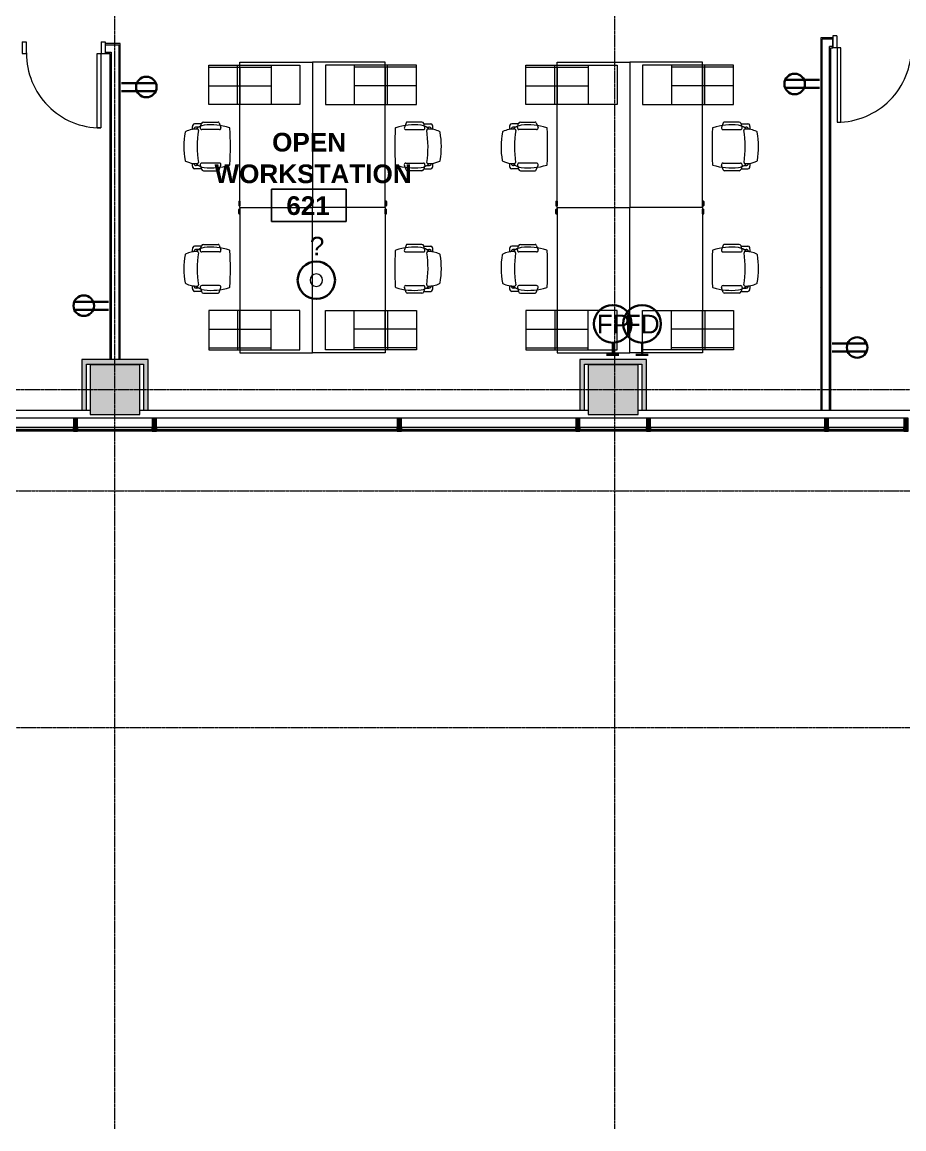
# Model space of a CAD drawing. Header units: inches. Extents: x 2468 to 4886, y -16 to 1381.
# Drawn here: x 3687 to 4112, y -16 to 517 of the extents above; entities that cross this region are included whole.
import ezdxf

# ---------------------------------------------------------------- set-up
doc = ezdxf.new("R2010")
doc.units = ezdxf.units.IN
doc.header["$MEASUREMENT"] = 0
doc.linetypes.add('Grid Line 1_2_', pattern=[0.875, 0.5, -0.125, 0.125, -0.125])
for name, color, linetype, lineweight in [('7200-WISCONSIN-AVE-6TH-FLOOR-031418_dwg', 8, 'Continuous', 9), ('A-ANNO-NOTE', 131, 'Continuous', 30), ('A-AREA-IDEN', 2, 'Continuous', 9), ('A-DETL-GENF', 92, 'Continuous', 9), ('A-DOOR', 31, 'Continuous', 13), ('A-DOOR-FRAM', 31, 'Continuous', 20), ('A-GLAZ-CURT', 52, 'Continuous', 9), ('A-GLAZ-CWMG', 51, 'Continuous', 13), ('A-WALL', 113, 'Continuous', 13), ('A-WALL-PATT', 111, 'Continuous', 13), ('Bb-col', 7, 'Continuous', 9), ('Bb-cor', 7, 'Continuous', 9), ('Bb-mullion', 7, 'Continuous', 9), ('E-ELEC-FIXT', 91, 'Continuous', 9), ('I-FURN', 30, 'Continuous', 9), ('I-WALL', 2, 'Continuous', 13), ('Propidex Polylines', 7, 'Continuous', 9), ('S-COLS', 52, 'Continuous', 13), ('S-GRID', 1, 'Continuous', 9)]:
    doc.layers.add(name, color=color, linetype=linetype, lineweight=lineweight)
doc.styles.add('Swis721 Lt BT', font='swissl.ttf', dxfattribs={"height": 9})
doc.styles.add('Swis721 Lt BT_B', font='', dxfattribs={"height": 9})
doc.styles.get('Swis721 Lt BT_B').set_extended_font_data('Swis721 Lt BT', bold=True)
pattern_1 = [(0, (0, 0), (30.72, 7.68), [1.267, -21.773, 1.267, -21.773, -122.88]), (0, (0, 0), (30.72, 7.68), [-46.08, 1.267, -44.813, 1.267, -21.773, -53.76]), (0, (0, 0), (30.72, 7.68), [-115.2, 1.267, -14.093, 1.267, -37.133]), (120, (11.52, 3.84), (-22.011075, 22.7643), [1.267, -21.773, 1.267, -21.773, -122.88]), (120, (11.52, 3.84), (-22.011075, 22.7643), [-46.08, 1.267, -44.813, 1.267, -21.773, -53.76]), (120, (11.52, 3.84), (-22.011075, 22.7643), [-115.2, 1.267, -14.093, 1.267, -37.133]), (240, (15.36, 19.2), (-8.708925, -30.4443), [1.267, -21.773, 1.267, -21.773, -122.88]), (240, (15.36, 19.2), (-8.708925, -30.4443), [-46.08, 1.267, -44.813, 1.267, -21.773, -53.76]), (240, (15.36, 19.2), (-8.708925, -30.4443), [-115.2, 1.267, -14.093, 1.267, -37.133])]

# ---------------------------------------------------------------- blocks, each defined once
blk = doc.blocks.new('Concrete-Rectangular-Column - 24 x 24-4901126-6TH FLOOR POWER _ SIGNAL')
at = {"layer": 'S-COLS', "lineweight": 9}
blk.add_hatch(color=7, dxfattribs=at).paths.add_polyline_path([(-12, -12), (12, -12), (12, 12), (-12, 12), (-12, 8.85)], flags=0)
at = {"layer": 'S-COLS', "color": 8, "lineweight": 20}
for p, q in [((12, 12), (-12, 12)), ((-12, 12), (-12, -12)), ((12, -12), (12, 12)), ((-12, -12), (12, -12))]:
    blk.add_line(p, q, dxfattribs=at)
blk = doc.blocks.new('Single Flush - OTJ_SOLIDFLUSH_ALUM-6376844-6TH FLOOR POWER _ SIGNAL')
at = {"layer": 'A-DOOR', "lineweight": 20}
for p, q in [((16.15625, 38.25), (16.15625, 2.4375)), ((17.90625, 38.25), (16.15625, 38.25)), ((17.90625, 2.4375), (17.90625, 38.25)), ((16.15625, 2.4375), (17.90625, 2.4375))]:
    blk.add_line(p, q, dxfattribs=at)
at = {"layer": 'A-DOOR', "lineweight": 9}
blk.add_arc((17.90625, 2.4375), 35.8125, 90, 180.5, dxfattribs=at)
at = {"layer": 'A-DOOR-FRAM'}
for p, q in [((-20, -3.3125), (-20, 2.4375)), ((-20, 2.4375), (-18, 2.4375)), ((-18, -3.3125), (-18, 2.4375)), ((18.000004, -3.3125), (18.000004, 2.4375)), ((18.000004, 2.4375), (20.000004, 2.4375)), ((20.000004, -3.3125), (20.000004, 2.4375)), ((-20, -3.3125), (-18, -3.3125)), ((18.000004, -3.3125), (20.000004, -3.3125))]:
    blk.add_line(p, q, dxfattribs=at)
blk = doc.blocks.new('Single Flush - OTJ_SOLIDFLUSH_ALUM-6376845-6TH FLOOR POWER _ SIGNAL')
at = {"layer": 'A-DOOR', "lineweight": 20}
for p, q in [((16.15625, -2.4375), (17.90625, -2.4375)), ((16.15625, -38.25), (16.15625, -2.4375)), ((17.90625, -2.4375), (17.90625, -38.25)), ((17.90625, -38.25), (16.15625, -38.25))]:
    blk.add_line(p, q, dxfattribs=at)
at = {"layer": 'A-DOOR', "lineweight": 9}
blk.add_arc((17.90625, -2.4375), 35.8125, 179.5, 270, dxfattribs=at)
at = {"layer": 'A-DOOR-FRAM'}
for p, q in [((-20, 3.3125), (-20, -2.4375)), ((-20, 3.3125), (-18, 3.3125)), ((-18, 3.3125), (-18, -2.4375)), ((18.000004, 3.3125), (18.000004, -2.4375)), ((18.000004, 3.3125), (20.000004, 3.3125)), ((20.000004, 3.3125), (20.000004, -2.4375)), ((-20, -2.4375), (-18, -2.4375)), ((18.000004, -2.4375), (20.000004, -2.4375))]:
    blk.add_line(p, q, dxfattribs=at)
blk = doc.blocks.new('Steelcase - Migration - Desk - Rectangular - 35D x 70W-5396555-6TH FLOOR POWER _ SIGNAL')
at = {"layer": 'I-FURN'}
for p, q in [((-29, 23.78), (-29, -11.22)), ((-29, 23.78), (41, 23.78)), ((-28.17, 23.78), (-28.17, 24.28)), ((-25.96, 23.78), (-28.17, 23.78)), ((-26.08, 24.39), (-28.04, 24.39)), ((-25.96, 24.27), (-25.96, 23.78)), ((41, 23.78), (41, -11.22)), ((41, -11.22), (-29, -11.22))]:
    blk.add_line(p, q, dxfattribs=at)
for centre, radius, start, end in [((-28.04, 24.26), 0.134, 90, 172.4571), ((-26.08, 24.27), 0.123, 0, 90)]:
    blk.add_arc(centre, radius, start, end, dxfattribs=at)
blk = doc.blocks.new('Steelcase - Seating - Gesture - Work Chair - Wrapp Back - 4D Arm_Caster-5396557-6TH FLOOR POWER _ SIGNAL')
at = {"layer": 'I-FURN'}
for p, q in [((-11.35, -5.44), (-9.09, -4.62)), ((-8.09, -5.32), (-8.09, -13.79)), ((8.09, -5.32), (8.09, -13.79)), ((11.35, -5.44), (9.09, -4.62)), ((-11.74, -13.02), (-11.74, -5.99)), ((11.74, -13.02), (11.74, -5.99)), ((-9.03, -14.51), (-10.99, -13.99)), ((-10.89, -14.02), (-10.89, -17.31)), ((-9.29, -15.33), (-9.29, -16.44)), ((9.03, -14.51), (10.99, -13.99)), ((9.29, -15.33), (9.29, -16.44)), ((10.89, -14.02), (10.89, -17.31))]:
    blk.add_line(p, q, dxfattribs=at)
for centre, radius, start, end in [((0.1, -169.98), 169.98, 87.0931, 92.9746), ((18.38, -9.32), 28.78, 162.0109, 186.7596), ((-8.84, -5.32), 0.75, 0, 110), ((-8.71, -0.53), 0.3, 92.9746, 162.0109), ((8.84, -5.32), 0.75, 70, 180), ((8.7, -0.52), 0.3, 18.0109, 87.0931), ((-18.38, -9.32), 28.78, 353.2404, 18.0109), ((-11.15, -5.99), 0.585, 110, 180), ((11.15, -5.99), 0.585, 360, 70), ((-10.74, -13.02), 1, 180, 255), ((-3.71, -11.94), 6.53, 186.7596, 225.1575), ((-8.84, -13.79), 0.75, 255, 360), ((2.78, -16.57), 11.1, 176.1226, 206.6121), ((-7.79, -15.86), 0.5, 80.8589, 176.1226), ((0.29, 34.42), 50.42, 260.8589, 278.4768), ((-2.78, -16.57), 11.1, 332.9816, 3.3879), ((7.8, -15.95), 0.5, 3.3879, 98.4768), ((8.84, -13.79), 0.75, 180, 285), ((3.71, -11.94), 6.53, 314.8425, 353.2404), ((10.74, -13.02), 1, 285, 360), ((-9.98, -17.31), 0.911, 180, 255.8268), ((-8.73, -12.36), 6.02, 255.8268, 275.2693), ((-7.97, -16.44), 1.32, 180, 209.7381), ((-8.34, -16.66), 0.896, 209.7381, 274.2583), ((2.78, -16.57), 11.1, 185.052, 189.1422), ((-2.78, -16.57), 11.1, 350.8578, 354.948), ((8.73, -12.36), 6.02, 264.7307, 284.1732), ((8.34, -16.66), 0.896, 265.7417, 330.2619), ((7.97, -16.44), 1.32, 330.2619, 0), ((9.98, -17.31), 0.911, 284.1732, 0), ((-6.7, -21.32), 0.5, 206.6121, 259.8217), ((0.18, 16.95), 39.38, 259.8217, 279.6026), ((6.66, -21.39), 0.5, 279.6026, 332.9816)]:
    blk.add_arc(centre, radius, start, end, dxfattribs=at)
blk = doc.blocks.new('Steelcase - Universal Laminate Storage - Lateral File - 1 High - Open - 18 7_8D x 30W-5396558-6TH FLOOR POWER _ SIGNAL')
at = {"layer": 'I-FURN'}
for p, q in [((0, -0.88), (0, 0)), ((0, 0), (1.15, 0)), ((1.15, 0), (16.14, 0)), ((16.14, 0), (30, 0)), ((30, 0), (30, -18.88)), ((0, -18.88), (0, -0.88)), ((1.15, -18.88), (0, -18.88)), ((16.14, -18.88), (1.15, -18.88)), ((30, -18.88), (16.14, -18.88))]:
    blk.add_line(p, q, dxfattribs=at)
blk = doc.blocks.new('Steelcase - Universal Laminate Storage - Lateral File - 1_5 High - Drawer_Drawer - 18 7_8D x 30W-5396559-6TH FLOOR POWER _ SIGNAL')
at = {"layer": 'I-FURN'}
for p, q in [((0, -0.88), (0, 0)), ((0, 0), (15.01, 0)), ((15.01, 0), (30, 0)), ((30, 0), (30, -0.88)), ((0, -18.88), (0, -0.88)), ((30, -0.88), (30, -18.88)), ((15.01, -18.88), (0, -18.88)), ((30, -18.88), (15.01, -18.88))]:
    blk.add_line(p, q, dxfattribs=at)
blk = doc.blocks.new('Steelcase - Universal Storage - Cushion Top - Basic - Lateral File - 18__ D x 30__ W-5396560-6TH FLOOR POWER _ SIGNAL')
at = {"layer": 'I-FURN'}
for p, q in [((0, -18), (0, 0)), ((0, 0), (15.01, 0)), ((15, 0), (15, -18)), ((15.01, 0), (30, 0)), ((30, 0), (30, -18)), ((0, -9), (15.01, -9)), ((15.01, -9), (30, -9)), ((15.01, -18), (0, -18)), ((30, -18), (15.01, -18))]:
    blk.add_line(p, q, dxfattribs=at)
blk = doc.blocks.new('Steelcase - Migration - Desk - Rectangular - 35D x 70W-5391920-6TH FLOOR POWER _ SIGNAL')
at = {"layer": 'I-FURN'}
for p, q in [((-29, -23.78), (-29, 11.22)), ((41, 11.22), (-29, 11.22)), ((41, -23.78), (41, 11.22)), ((-29, -23.78), (41, -23.78)), ((-25.96, -23.78), (-28.17, -23.78)), ((-28.17, -23.78), (-28.17, -24.28)), ((-26.08, -24.39), (-28.04, -24.39)), ((-25.96, -24.27), (-25.96, -23.78))]:
    blk.add_line(p, q, dxfattribs=at)
for centre, radius, start, end in [((-28.04, -24.26), 0.134, 187.5429, 270), ((-26.08, -24.27), 0.123, 270, 0)]:
    blk.add_arc(centre, radius, start, end, dxfattribs=at)
blk = doc.blocks.new('Steelcase - Seating - Gesture - Work Chair - Wrapp Back - 4D Arm_Caster-5396452-6TH FLOOR POWER _ SIGNAL')
at = {"layer": 'I-FURN'}
for p, q in [((-10.89, 14.02), (-10.89, 17.31)), ((-9.29, 15.33), (-9.29, 16.44)), ((9.29, 15.33), (9.29, 16.44)), ((10.89, 14.02), (10.89, 17.31)), ((-11.74, 13.02), (-11.74, 5.99)), ((-9.03, 14.51), (-10.99, 13.99)), ((-8.09, 5.32), (-8.09, 13.79)), ((8.09, 5.32), (8.09, 13.79)), ((9.03, 14.51), (10.99, 13.99)), ((11.74, 13.02), (11.74, 5.99)), ((-11.35, 5.44), (-9.09, 4.62)), ((11.35, 5.44), (9.09, 4.62))]:
    blk.add_line(p, q, dxfattribs=at)
for centre, radius, start, end in [((2.78, 16.57), 11.1, 153.3879, 183.8774), ((-6.7, 21.32), 0.5, 100.1783, 153.3879), ((0.18, -16.95), 39.38, 80.3974, 100.1783), ((6.66, 21.39), 0.5, 27.0184, 80.3974), ((-2.78, 16.57), 11.1, 356.6121, 27.0184), ((-9.98, 17.31), 0.911, 104.1732, 180), ((-8.73, 12.36), 6.02, 84.7307, 104.1732), ((-3.71, 11.94), 6.53, 134.8425, 173.2404), ((-7.97, 16.44), 1.32, 150.2619, 180), ((-8.34, 16.66), 0.896, 85.7417, 150.2619), ((2.78, 16.57), 11.1, 170.8578, 174.948), ((0.29, -34.42), 50.42, 81.5232, 99.1411), ((8.73, 12.36), 6.02, 75.8268, 95.2693), ((-2.78, 16.57), 11.1, 5.052, 9.1422), ((8.34, 16.66), 0.896, 29.7381, 94.2583), ((3.71, 11.94), 6.53, 6.7596, 45.1575), ((7.97, 16.44), 1.32, 360, 29.7381), ((9.98, 17.31), 0.911, 360, 75.8268), ((-10.74, 13.02), 1, 105, 180), ((18.38, 9.32), 28.78, 173.2404, 197.9891), ((-8.84, 13.79), 0.75, 0, 105), ((-7.79, 15.86), 0.5, 183.8774, 279.1411), ((7.8, 15.95), 0.5, 261.5232, 356.6121), ((8.84, 13.79), 0.75, 75, 180), ((-18.38, 9.32), 28.78, 341.9891, 6.7596), ((10.74, 13.02), 1, 0, 75), ((-11.15, 5.99), 0.585, 180, 250), ((11.15, 5.99), 0.585, 290, 0), ((-8.84, 5.32), 0.75, 250, 360), ((-8.71, 0.53), 0.3, 197.9891, 267.0254), ((0.1, 169.98), 169.98, 267.0254, 272.9069), ((8.84, 5.32), 0.75, 180, 290), ((8.7, 0.52), 0.3, 272.9069, 341.9891)]:
    blk.add_arc(centre, radius, start, end, dxfattribs=at)
blk = doc.blocks.new('Steelcase - Universal Laminate Storage - Lateral File - 1 High - Open - 18 7_8D x 30W-5396453-6TH FLOOR POWER _ SIGNAL')
at = {"layer": 'I-FURN'}
for p, q in [((1.15, 18.88), (0, 18.88)), ((0, 18.88), (0, 0.88)), ((16.14, 18.88), (1.15, 18.88)), ((30, 18.88), (16.14, 18.88)), ((30, 0), (30, 18.88)), ((0, 0.88), (0, 0)), ((0, 0), (1.15, 0)), ((1.15, 0), (16.14, 0)), ((16.14, 0), (30, 0))]:
    blk.add_line(p, q, dxfattribs=at)
blk = doc.blocks.new('Steelcase - Universal Laminate Storage - Lateral File - 1_5 High - Drawer_Drawer - 18 7_8D x 30W-5396454-6TH FLOOR POWER _ SIGNAL')
at = {"layer": 'I-FURN'}
for p, q in [((15.01, 18.88), (0, 18.88)), ((0, 18.88), (0, 0.88)), ((30, 18.88), (15.01, 18.88)), ((30, 0.88), (30, 18.88)), ((0, 0.88), (0, 0)), ((0, 0), (15.01, 0)), ((15.01, 0), (30, 0)), ((30, 0), (30, 0.88))]:
    blk.add_line(p, q, dxfattribs=at)
blk = doc.blocks.new('Steelcase - Universal Storage - Cushion Top - Basic - Lateral File - 18__ D x 30__ W-5396455-6TH FLOOR POWER _ SIGNAL')
at = {"layer": 'I-FURN'}
for p, q in [((15.01, 18), (0, 18)), ((0, 18), (0, 0)), ((15, 0), (15, 18)), ((30, 18), (15.01, 18)), ((30, 0), (30, 18)), ((0, 9), (15.01, 9)), ((15.01, 9), (30, 9)), ((0, 0), (15.01, 0)), ((15.01, 0), (30, 0))]:
    blk.add_line(p, q, dxfattribs=at)
blk = doc.blocks.new('Steelcase - Migration - Desk - Rectangular - 35D x 70W-V32-6TH FLOOR POWER _ SIGNAL')
at = {"layer": 'I-FURN'}
for p, q in [((-29, -23.78), (-29, 11.22)), ((41, 11.22), (-29, 11.22)), ((41, -23.78), (41, 11.22)), ((-29, -23.78), (41, -23.78)), ((-25.96, -23.78), (-28.17, -23.78)), ((-28.17, -23.78), (-28.17, -24.28)), ((-26.08, -24.39), (-28.04, -24.39)), ((-25.96, -24.27), (-25.96, -23.78))]:
    blk.add_line(p, q, dxfattribs=at)
for centre, radius, start, end in [((-28.04, -24.26), 0.134, 187.5429, 270), ((-26.08, -24.27), 0.123, 270, 0)]:
    blk.add_arc(centre, radius, start, end, dxfattribs=at)
blk = doc.blocks.new('Steelcase - Migration - Desk - Rectangular - 35D x 70W-V33-6TH FLOOR POWER _ SIGNAL')
at = {"layer": 'I-FURN'}
for p, q in [((-29, 23.78), (-29, -11.22)), ((-29, 23.78), (41, 23.78)), ((-28.17, 23.78), (-28.17, 24.28)), ((-25.96, 23.78), (-28.17, 23.78)), ((-26.08, 24.39), (-28.04, 24.39)), ((-25.96, 24.27), (-25.96, 23.78)), ((41, 23.78), (41, -11.22)), ((41, -11.22), (-29, -11.22))]:
    blk.add_line(p, q, dxfattribs=at)
for centre, radius, start, end in [((-28.04, 24.26), 0.134, 90, 172.4571), ((-26.08, 24.27), 0.123, 0, 90)]:
    blk.add_arc(centre, radius, start, end, dxfattribs=at)
blk = doc.blocks.new('System Panel - Glazed-5927107-6TH FLOOR POWER _ SIGNAL')
at = {"layer": 'A-GLAZ-CURT'}
blk.add_hatch(color=7, dxfattribs=at).paths.add_polyline_path([(40, -0.5), (40, 0.5), (-40, 0.5), (-40, -0.5)], flags=0)
at = {"layer": 'A-GLAZ-CURT', "color": 8, "lineweight": 20}
for p, q in [((40, 0.5), (-40, 0.5)), ((-40, 0.5), (-40, -0.5)), ((40, -0.5), (40, 0.5)), ((-40, -0.5), (40, -0.5))]:
    blk.add_line(p, q, dxfattribs=at)
blk = doc.blocks.new('System Panel - Glazed-5927108-6TH FLOOR POWER _ SIGNAL')
at = {"layer": 'A-GLAZ-CURT'}
blk.add_hatch(color=7, dxfattribs=at).paths.add_polyline_path([(18, -0.5), (18, 0.5), (-18, 0.5), (-18, -0.5)], flags=0)
at = {"layer": 'A-GLAZ-CURT', "color": 8, "lineweight": 20}
for p, q in [((18, 0.5), (-18, 0.5)), ((-18, 0.5), (-18, -0.5)), ((18, -0.5), (18, 0.5)), ((-18, -0.5), (18, -0.5))]:
    blk.add_line(p, q, dxfattribs=at)
blk = doc.blocks.new('System Panel - Glazed-5927109-6TH FLOOR POWER _ SIGNAL')
at = {"layer": 'A-GLAZ-CURT'}
blk.add_hatch(color=7, dxfattribs=at).paths.add_polyline_path([(58, -0.5), (58, 0.5), (-58, 0.5), (-58, -0.5)], flags=0)
at = {"layer": 'A-GLAZ-CURT', "color": 8, "lineweight": 20}
for p, q in [((58, 0.5), (-58, 0.5)), ((-58, 0.5), (-58, -0.5)), ((58, -0.5), (58, 0.5)), ((-58, -0.5), (58, -0.5))]:
    blk.add_line(p, q, dxfattribs=at)
blk = doc.blocks.new('System Panel - Glazed-5927110-6TH FLOOR POWER _ SIGNAL')
at = {"layer": 'A-GLAZ-CURT'}
blk.add_hatch(color=7, dxfattribs=at).paths.add_polyline_path([(42, -0.5), (42, 0.5), (-42, 0.5), (-42, -0.5)], flags=0)
at = {"layer": 'A-GLAZ-CURT', "color": 8, "lineweight": 20}
for p, q in [((42, 0.5), (-42, 0.5)), ((-42, 0.5), (-42, -0.5)), ((42, -0.5), (42, 0.5)), ((-42, -0.5), (42, -0.5))]:
    blk.add_line(p, q, dxfattribs=at)
blk = doc.blocks.new('System Panel - Glazed-5927111-6TH FLOOR POWER _ SIGNAL')
at = {"layer": 'A-GLAZ-CURT'}
blk.add_hatch(color=7, dxfattribs=at).paths.add_polyline_path([(16, -0.5), (16, 0.5), (-16, 0.5), (-16, -0.5)], flags=0)
at = {"layer": 'A-GLAZ-CURT', "color": 8, "lineweight": 20}
for p, q in [((16, 0.5), (-16, 0.5)), ((-16, 0.5), (-16, -0.5)), ((16, -0.5), (16, 0.5)), ((-16, -0.5), (16, -0.5))]:
    blk.add_line(p, q, dxfattribs=at)
blk = doc.blocks.new('System Panel - Glazed-5927112-6TH FLOOR POWER _ SIGNAL')
at = {"layer": 'A-GLAZ-CURT'}
blk.add_hatch(color=7, dxfattribs=at).paths.add_polyline_path([(41.87, -0.5), (41.87, 0.5), (-41.87, 0.5), (-41.87, -0.5)], flags=0)
at = {"layer": 'A-GLAZ-CURT', "color": 8, "lineweight": 20}
for p, q in [((41.87, 0.5), (-41.87, 0.5)), ((-41.87, 0.5), (-41.87, -0.5)), ((41.87, -0.5), (41.87, 0.5)), ((-41.87, -0.5), (41.87, -0.5))]:
    blk.add_line(p, q, dxfattribs=at)
blk = doc.blocks.new('System Panel - Glazed-5927113-6TH FLOOR POWER _ SIGNAL')
at = {"layer": 'A-GLAZ-CURT'}
blk.add_hatch(color=7, dxfattribs=at).paths.add_polyline_path([(18.13, -0.5), (18.13, 0.5), (-18.13, 0.5), (-18.13, -0.5)], flags=0)
at = {"layer": 'A-GLAZ-CURT', "color": 8, "lineweight": 20}
for p, q in [((18.13, 0.5), (-18.13, 0.5)), ((-18.13, 0.5), (-18.13, -0.5)), ((18.13, -0.5), (18.13, 0.5)), ((-18.13, -0.5), (18.13, -0.5))]:
    blk.add_line(p, q, dxfattribs=at)
blk = doc.blocks.new('Rectangular Mullion - 2_ x 6_ rectangular-5927116-6TH FLOOR POWER _ SIGNAL')
at = {"layer": 'A-GLAZ-CWMG', "lineweight": 9}
blk.add_hatch(color=7, dxfattribs=at).paths.add_polyline_path([(-1, 1.37), (1, 1.37), (1, -4.88), (-1, -4.88), (-1, -3.1)], flags=0)
at = {"layer": 'A-GLAZ-CWMG', "color": 8, "lineweight": 20}
for p, q in [((-1, 1.37), (1, 1.37)), ((-1, -4.88), (-1, 1.37)), ((1, 1.37), (1, -4.88)), ((1, -4.88), (-1, -4.88))]:
    blk.add_line(p, q, dxfattribs=at)
blk = doc.blocks.new('Rectangular Mullion - 2_ x 6_ rectangular-5909328-6TH FLOOR POWER _ SIGNAL')
at = {"layer": 'A-GLAZ-CWMG', "lineweight": 9}
for p, q in [((3592, 326.38), (3512, 326.38)), ((3592, 320.13), (3512, 320.13))]:
    blk.add_line(p, q, dxfattribs=at)
blk = doc.blocks.new('Rectangular Mullion - 2_ x 6_ rectangular-5909329-6TH FLOOR POWER _ SIGNAL')
at = {"layer": 'A-GLAZ-CWMG', "lineweight": 9}
for p, q in [((3630, 326.38), (3594, 326.38)), ((3630, 320.13), (3594, 320.13))]:
    blk.add_line(p, q, dxfattribs=at)
blk = doc.blocks.new('Rectangular Mullion - 2_ x 6_ rectangular-5909330-6TH FLOOR POWER _ SIGNAL')
at = {"layer": 'A-GLAZ-CWMG', "lineweight": 9}
for p, q in [((3868, 326.38), (3752, 326.38)), ((3868, 320.13), (3752, 320.13))]:
    blk.add_line(p, q, dxfattribs=at)
blk = doc.blocks.new('Rectangular Mullion - 2_ x 6_ rectangular-5909331-6TH FLOOR POWER _ SIGNAL')
at = {"layer": 'A-GLAZ-CWMG', "lineweight": 9}
for p, q in [((3954, 326.38), (3870, 326.38)), ((3954, 320.13), (3870, 320.13))]:
    blk.add_line(p, q, dxfattribs=at)
blk = doc.blocks.new('Rectangular Mullion - 2_ x 6_ rectangular-5909332-6TH FLOOR POWER _ SIGNAL')
at = {"layer": 'A-GLAZ-CWMG', "lineweight": 9}
for p, q in [((3988, 326.38), (3956, 326.38)), ((3988, 320.13), (3956, 320.13))]:
    blk.add_line(p, q, dxfattribs=at)
blk = doc.blocks.new('Rectangular Mullion - 2_ x 6_ rectangular-5909333-6TH FLOOR POWER _ SIGNAL')
at = {"layer": 'A-GLAZ-CWMG', "lineweight": 9}
for p, q in [((4073.75, 326.38), (3990, 326.38)), ((4073.75, 320.13), (3990, 320.13))]:
    blk.add_line(p, q, dxfattribs=at)
blk = doc.blocks.new('Rectangular Mullion - 2_ x 6_ rectangular-5909334-6TH FLOOR POWER _ SIGNAL')
at = {"layer": 'A-GLAZ-CWMG', "lineweight": 9}
for p, q in [((4112, 326.38), (4075.75, 326.38)), ((4112, 320.13), (4075.75, 320.13))]:
    blk.add_line(p, q, dxfattribs=at)
blk = doc.blocks.new('PS - System Furniture Poke-Thru - 120V-4182550-6TH FLOOR POWER _ SIGNAL')
at = {"layer": 'A-DETL-GENF'}
for start, end in [(360, 180), (180, 360)]:
    blk.add_arc((0, 0), 3, start, end, dxfattribs=at)
blk = doc.blocks.new('7200-WISCONSIN-AVE-6TH-FLOOR-031418_dwg-5450642-6TH FLOOR POWER _ SIGNAL')
at = {"layer": 'Bb-col'}
for p, q in [((3744, 352.13), (3720, 352.13)), ((3984, 352.13), (3960, 352.13))]:
    blk.add_line(p, q, dxfattribs=at)
at = {"layer": 'Bb-cor'}
for p, q in [((3630, 330.25), (3716, 330.25)), ((3988, 330.25), (4072, 330.25))]:
    blk.add_line(p, q, dxfattribs=at)
at = {"layer": 'Bb-cor', "flags": 128}
blk.add_lwpolyline([(3748, 330.25), (3868, 330.25), (3956, 330.25)], dxfattribs=at)
at = {"layer": 'Bb-mullion'}
blk.add_line((4112, 320.12), (4114, 320.12), dxfattribs=at)
at = {"layer": 'Propidex Polylines'}
for p, q in [((3714, 330.25), (3716, 330.25)), ((3718.25, 330.25), (3720, 330.25)), ((3744, 330.25), (3745.75, 330.25)), ((3748, 330.25), (3750, 330.25)), ((3958.25, 330.25), (3960, 330.25)), ((3984, 330.25), (3985.75, 330.25))]:
    blk.add_line(p, q, dxfattribs=at)
blk = doc.blocks.new('Room Tag - Room Name and Number-3379422-6TH FLOOR POWER _ SIGNAL')
at = {"layer": 'A-AREA-IDEN'}
for p, q in [((-0.1881, -0.1636), (-0.1881, -0.0018)), ((-0.1881, -0.0018), (0.1869, -0.0018)), ((0.1869, -0.0018), (-0.1881, -0.0018)), ((-0.1881, -0.0018), (-0.1881, -0.1636)), ((0.1869, -0.0018), (0.1869, -0.1636)), ((0.1869, -0.1636), (0.1869, -0.0018)), ((0.1869, -0.1636), (-0.1881, -0.1636)), ((-0.1881, -0.1636), (0.1869, -0.1636))]:
    blk.add_line(p, q, dxfattribs=at)

msp = doc.modelspace()

# ---------------------------------------------------------------- hatches: boundary and pattern name
at = {"layer": 'A-WALL-PATT', "lineweight": 9}
h = msp.add_hatch(dxfattribs=at)
h.set_pattern_fill('FP_1', color=256, style=0, pattern_type=2)
h.set_pattern_definition(pattern_1)
h.paths.add_polyline_path([(3734.48, 506.38), (3734.48, 507), (3727.3, 507), (3727.3, 506.38), (3733.86, 506.38)], flags=0)
h.paths.add_polyline_path([(3591.73, 506.38), (3595.3, 506.38), (3595.3, 507), (3591.73, 507)], flags=0)
h = msp.add_hatch(dxfattribs=at)
h.set_pattern_fill('FP_1', color=256, style=0, pattern_type=2)
h.set_pattern_definition(pattern_1)
h.paths.add_polyline_path([(4072.62, 330.25), (4072.62, 509.15), (4072, 509.15), (4072, 330.25)], flags=0)
h = msp.add_hatch(dxfattribs=at)
h.set_pattern_fill('FP_1', color=256, style=0, pattern_type=2)
h.set_pattern_definition(pattern_1)
h.paths.add_polyline_path([(3734.48, 354.63), (3734.48, 506.38), (3733.86, 506.38), (3733.86, 354.63)], flags=0)
h = msp.add_hatch(dxfattribs=at)
h.set_pattern_fill('FP_1', color=256, style=0, pattern_type=2)
h.set_pattern_definition(pattern_1)
h.paths.add_polyline_path([(4076.25, 330.25), (4076.87, 330.25), (4076.87, 504.9), (4076.25, 504.9), (4076.25, 408.66)], flags=0)
for points in [[(3716, 352.38), (3745.75, 352.38), (3745.75, 354.63), (3716, 354.63)], [(3718.25, 330.25), (3718.25, 352.38), (3716, 352.38), (3716, 330.25)], [(3748, 330.25), (3748, 354.63), (3745.75, 354.63), (3745.75, 330.25)], [(3958.25, 330.25), (3958.25, 354.63), (3956, 354.63), (3956, 330.25)], [(3988, 352.38), (3988, 354.63), (3958.25, 354.63), (3958.25, 352.38), (3985.75, 352.38)], [(3985.75, 330.25), (3988, 330.25), (3988, 352.38), (3985.75, 352.38)]]:
    msp.add_hatch(color=7, dxfattribs=at).paths.add_polyline_path(points, flags=0)

# ---------------------------------------------------------------- linework, layer by layer
at = {"layer": 'A-ANNO-NOTE'}
for p, q in [((3735.14, 487.92), (3751.66, 487.92)), ((4071.35, 489.41), (4054.82, 489.41)), ((4071.35, 485.58), (4054.82, 485.58)), ((3735.14, 484.09), (3751.66, 484.09)), ((3728.96, 382.54), (3712.43, 382.54)), ((3728.96, 378.7), (3712.43, 378.7)), ((3971.75, 356.95), (3971.75, 362.81)), ((3985.88, 356.95), (3985.88, 362.81)), ((4077.53, 362.39), (4094.05, 362.39)), ((4077.53, 358.56), (4094.05, 358.56)), ((3968.75, 356.95), (3974.75, 356.95)), ((3982.88, 356.95), (3988.88, 356.95))]:
    msp.add_line(p, q, dxfattribs=at)
for centre, radius in [((3747.1, 486.01), 4.95), ((4059.38, 487.49), 4.95), ((3829, 392.92), 9), ((3716.99, 380.62), 4.95), ((3971.75, 371.88), 9.07), ((3985.88, 371.88), 9.07), ((4089.49, 360.48), 4.95)]:
    msp.add_circle(centre, radius, dxfattribs=at)
at = {"layer": 'A-WALL'}
for p, q in [((4077.75, 509.15), (4072.62, 509.15)), ((4072.62, 330.25), (4072.62, 509.15)), ((3727.3, 506.38), (3733.86, 506.38)), ((3727.3, 502.75), (3730.23, 502.75)), ((3730.23, 502.75), (3730.23, 354.63)), ((3733.86, 506.38), (3733.86, 354.63)), ((4077.75, 505.52), (4076.25, 505.52)), ((4076.25, 330.25), (4076.25, 505.52))]:
    msp.add_line(p, q, dxfattribs=at)
at = {"layer": 'A-WALL', "lineweight": 9}
for p, q in [((3508, 330.25), (3716, 330.25)), ((3718.25, 330.25), (3720, 330.25)), ((3744, 330.25), (3745.75, 330.25)), ((3748, 330.25), (3956, 330.25)), ((3958.25, 330.25), (3960, 330.25)), ((3984, 330.25), (3985.75, 330.25)), ((3988, 330.25), (4072, 330.25)), ((4076.87, 330.25), (4196, 330.25))]:
    msp.add_line(p, q, dxfattribs=at)
at = {"layer": 'I-WALL'}
for p, q in [((3734.48, 507), (3727.3, 507)), ((3727.3, 507), (3727.3, 502.13)), ((3734.48, 354.63), (3734.48, 507)), ((4077.75, 509.77), (4072, 509.77)), ((4072, 509.77), (4072, 330.25)), ((4077.75, 504.9), (4077.75, 509.77)), ((3727.3, 502.13), (3729.61, 502.13)), ((3729.61, 502.13), (3729.61, 354.63)), ((4076.87, 504.9), (4077.75, 504.9)), ((4076.87, 330.25), (4076.87, 504.9)), ((4072, 330.25), (4076.87, 330.25))]:
    msp.add_line(p, q, dxfattribs=at)
at = {"layer": 'I-WALL', "color": 8, "lineweight": 20}
for p, q in [((3748, 354.63), (3716, 354.63)), ((3716, 354.63), (3716, 330.25)), ((3718.25, 352.38), (3745.75, 352.38)), ((3718.25, 330.25), (3718.25, 352.38)), ((3745.75, 352.38), (3745.75, 330.25)), ((3748, 330.25), (3748, 354.63)), ((3956, 354.63), (3956, 330.25)), ((3988, 354.63), (3956, 354.63)), ((3958.25, 330.25), (3958.25, 352.38)), ((3958.25, 352.38), (3985.75, 352.38)), ((3985.75, 352.38), (3985.75, 330.25)), ((3988, 330.25), (3988, 354.63)), ((3716, 330.25), (3718.25, 330.25)), ((3745.75, 330.25), (3748, 330.25)), ((3956, 330.25), (3958.25, 330.25)), ((3985.75, 330.25), (3988, 330.25))]:
    msp.add_line(p, q, dxfattribs=at)
at = {"layer": 'S-GRID', "linetype": 'Grid Line 1_2_'}
for p, q in [((3732, -16.1), (3732, 1356.78)), ((3972.75, -16.1), (3972.75, 1356.78)), ((4862.49, 340.12), (2467.88, 340.12)), ((2467.88, 291.42), (4862.49, 291.42)), ((2892.9, 177.42), (4862.49, 177.42))]:
    msp.add_line(p, q, dxfattribs=at)

# ---------------------------------------------------------------- block references
at = {"layer": '7200-WISCONSIN-AVE-6TH-FLOOR-031418_dwg', "color": 7}
msp.add_blockref('7200-WISCONSIN-AVE-6TH-FLOOR-031418_dwg-5450642-6TH FLOOR POWER _ SIGNAL', (0, 0), dxfattribs=at)
msp.add_blockref('7200-WISCONSIN-AVE-6TH-FLOOR-031418_dwg-5450642-6TH FLOOR POWER _ SIGNAL', (0, 0), dxfattribs=at)
msp.add_blockref('7200-WISCONSIN-AVE-6TH-FLOOR-031418_dwg-5450642-6TH FLOOR POWER _ SIGNAL', (0, 0), dxfattribs=at)
at = {"layer": 'A-AREA-IDEN', "xscale": 95.99999999999994, "yscale": 95.99999999999994, "zscale": 95.99999999999994}
msp.add_blockref('Room Tag - Room Name and Number-3379422-6TH FLOOR POWER _ SIGNAL', (3825.43, 436.96), dxfattribs=at)
at = {"layer": 'A-DOOR'}
msp.add_blockref('Single Flush - OTJ_SOLIDFLUSH_ALUM-6376845-6TH FLOOR POWER _ SIGNAL', (3707.3, 504.56), dxfattribs=at)
at = {"layer": 'A-DOOR', "rotation": 180}
msp.add_blockref('Single Flush - OTJ_SOLIDFLUSH_ALUM-6376844-6TH FLOOR POWER _ SIGNAL', (4097.75, 507.33), dxfattribs=at)
at = {"layer": 'A-GLAZ-CURT'}
for name, p in [('System Panel - Glazed-5927107-6TH FLOOR POWER _ SIGNAL', (3672, 321.5)), ('System Panel - Glazed-5927108-6TH FLOOR POWER _ SIGNAL', (3732, 321.5)), ('System Panel - Glazed-5927109-6TH FLOOR POWER _ SIGNAL', (3810, 321.5)), ('System Panel - Glazed-5927110-6TH FLOOR POWER _ SIGNAL', (3912, 321.5)), ('System Panel - Glazed-5927111-6TH FLOOR POWER _ SIGNAL', (3972, 321.5)), ('System Panel - Glazed-5927112-6TH FLOOR POWER _ SIGNAL', (4031.87, 321.5)), ('System Panel - Glazed-5927113-6TH FLOOR POWER _ SIGNAL', (4093.87, 321.5))]:
    msp.add_blockref(name, p, dxfattribs=at)
at = {"layer": 'A-GLAZ-CWMG', "lineweight": 9}
for name, p in [('Rectangular Mullion - 2_ x 6_ rectangular-5909328-6TH FLOOR POWER _ SIGNAL', (120, 0)), ('Rectangular Mullion - 2_ x 6_ rectangular-5909329-6TH FLOOR POWER _ SIGNAL', (120, 0)), ('Rectangular Mullion - 2_ x 6_ rectangular-5909330-6TH FLOOR POWER _ SIGNAL', (0, 0)), ('Rectangular Mullion - 2_ x 6_ rectangular-5909331-6TH FLOOR POWER _ SIGNAL', (0, 0)), ('Rectangular Mullion - 2_ x 6_ rectangular-5909332-6TH FLOOR POWER _ SIGNAL', (0, 0)), ('Rectangular Mullion - 2_ x 6_ rectangular-5909333-6TH FLOOR POWER _ SIGNAL', (0, 0)), ('Rectangular Mullion - 2_ x 6_ rectangular-5909334-6TH FLOOR POWER _ SIGNAL', (0, 0))]:
    msp.add_blockref(name, p, dxfattribs=at)
at = {"layer": 'A-GLAZ-CWMG', "lineweight": 9, "extrusion": (0, 0, -1), "rotation": 180}
for p in [(-3713, 321.5), (-3751, 321.5), (-3869, 321.5), (-3955, 321.5), (-3989, 321.5), (-4074.75, 321.5), (-4113, 321.5)]:
    msp.add_blockref('Rectangular Mullion - 2_ x 6_ rectangular-5927116-6TH FLOOR POWER _ SIGNAL', p, dxfattribs=at)
at = {"layer": 'E-ELEC-FIXT'}
msp.add_blockref('PS - System Furniture Poke-Thru - 120V-4182550-6TH FLOOR POWER _ SIGNAL', (3829, 392.92), dxfattribs=at)
at = {"layer": 'I-FURN'}
for name, p in [('Steelcase - Universal Laminate Storage - Lateral File - 1_5 High - Drawer_Drawer - 18 7_8D x 30W-5396559-6TH FLOOR POWER _ SIGNAL', (3777.2, 496.48)), ('Steelcase - Universal Laminate Storage - Lateral File - 1 High - Open - 18 7_8D x 30W-5396558-6TH FLOOR POWER _ SIGNAL', (3791.06, 496.48)), ('Steelcase - Universal Laminate Storage - Lateral File - 1_5 High - Drawer_Drawer - 18 7_8D x 30W-5396559-6TH FLOOR POWER _ SIGNAL', (3929.99, 496.48)), ('Steelcase - Universal Laminate Storage - Lateral File - 1 High - Open - 18 7_8D x 30W-5396558-6TH FLOOR POWER _ SIGNAL', (3943.85, 496.48)), ('Steelcase - Universal Storage - Cushion Top - Basic - Lateral File - 18__ D x 30__ W-5396560-6TH FLOOR POWER _ SIGNAL', (3777.2, 495.6)), ('Steelcase - Universal Storage - Cushion Top - Basic - Lateral File - 18__ D x 30__ W-5396560-6TH FLOOR POWER _ SIGNAL', (3929.99, 495.6)), ('Steelcase - Universal Laminate Storage - Lateral File - 1_5 High - Drawer_Drawer - 18 7_8D x 30W-5396454-6TH FLOOR POWER _ SIGNAL', (3777.2, 359.37)), ('Steelcase - Universal Storage - Cushion Top - Basic - Lateral File - 18__ D x 30__ W-5396455-6TH FLOOR POWER _ SIGNAL', (3777.2, 360.25)), ('Steelcase - Universal Laminate Storage - Lateral File - 1 High - Open - 18 7_8D x 30W-5396453-6TH FLOOR POWER _ SIGNAL', (3791.06, 359.37)), ('Steelcase - Universal Laminate Storage - Lateral File - 1_5 High - Drawer_Drawer - 18 7_8D x 30W-5396454-6TH FLOOR POWER _ SIGNAL', (3929.99, 359.37)), ('Steelcase - Universal Storage - Cushion Top - Basic - Lateral File - 18__ D x 30__ W-5396455-6TH FLOOR POWER _ SIGNAL', (3929.99, 360.25)), ('Steelcase - Universal Laminate Storage - Lateral File - 1 High - Open - 18 7_8D x 30W-5396453-6TH FLOOR POWER _ SIGNAL', (3943.85, 359.37))]:
    msp.add_blockref(name, p, dxfattribs=at)
for name, p, rotation in [('Steelcase - Migration - Desk - Rectangular - 35D x 70W-5396555-6TH FLOOR POWER _ SIGNAL', (3815.99, 456.92), 90.00000000000001), ('Steelcase - Migration - Desk - Rectangular - 35D x 70W-V32-6TH FLOOR POWER _ SIGNAL', (3838.43, 456.92), 89.99999999999999), ('Steelcase - Universal Laminate Storage - Lateral File - 1 High - Open - 18 7_8D x 30W-5396453-6TH FLOOR POWER _ SIGNAL', (3863.36, 496.48), 180), ('Steelcase - Universal Laminate Storage - Lateral File - 1_5 High - Drawer_Drawer - 18 7_8D x 30W-5396454-6TH FLOOR POWER _ SIGNAL', (3877.22, 496.48), 180), ('Steelcase - Migration - Desk - Rectangular - 35D x 70W-5396555-6TH FLOOR POWER _ SIGNAL', (3968.78, 456.92), 90.00000000000001), ('Steelcase - Migration - Desk - Rectangular - 35D x 70W-V32-6TH FLOOR POWER _ SIGNAL', (3991.22, 456.92), 89.99999999999999), ('Steelcase - Universal Laminate Storage - Lateral File - 1 High - Open - 18 7_8D x 30W-5396453-6TH FLOOR POWER _ SIGNAL', (4016.15, 496.48), 180), ('Steelcase - Universal Laminate Storage - Lateral File - 1_5 High - Drawer_Drawer - 18 7_8D x 30W-5396454-6TH FLOOR POWER _ SIGNAL', (4030.01, 496.48), 180), ('Steelcase - Universal Storage - Cushion Top - Basic - Lateral File - 18__ D x 30__ W-5396455-6TH FLOOR POWER _ SIGNAL', (3877.22, 495.6), 180), ('Steelcase - Universal Storage - Cushion Top - Basic - Lateral File - 18__ D x 30__ W-5396455-6TH FLOOR POWER _ SIGNAL', (4030.01, 495.6), 180), ('Steelcase - Seating - Gesture - Work Chair - Wrapp Back - 4D Arm_Caster-5396557-6TH FLOOR POWER _ SIGNAL', (3787.63, 457.42), 270.0000000000002), ('Steelcase - Seating - Gesture - Work Chair - Wrapp Back - 4D Arm_Caster-5396452-6TH FLOOR POWER _ SIGNAL', (3866.8, 457.42), 269.9999999999998), ('Steelcase - Seating - Gesture - Work Chair - Wrapp Back - 4D Arm_Caster-5396557-6TH FLOOR POWER _ SIGNAL', (3940.41, 457.42), 270.0000000000002), ('Steelcase - Seating - Gesture - Work Chair - Wrapp Back - 4D Arm_Caster-5396452-6TH FLOOR POWER _ SIGNAL', (4019.59, 457.42), 269.9999999999998), ('Steelcase - Migration - Desk - Rectangular - 35D x 70W-5391920-6TH FLOOR POWER _ SIGNAL', (3815.99, 398.92), 270.0000000000002), ('Steelcase - Migration - Desk - Rectangular - 35D x 70W-V33-6TH FLOOR POWER _ SIGNAL', (3838.43, 398.92), 269.9999999999997), ('Steelcase - Migration - Desk - Rectangular - 35D x 70W-V32-6TH FLOOR POWER _ SIGNAL', (3968.78, 398.92), 270.0000000000002), ('Steelcase - Migration - Desk - Rectangular - 35D x 70W-5396555-6TH FLOOR POWER _ SIGNAL', (3991.22, 398.92), 269.9999999999997), ('Steelcase - Seating - Gesture - Work Chair - Wrapp Back - 4D Arm_Caster-5396452-6TH FLOOR POWER _ SIGNAL', (3787.63, 398.42), 90.00000000000006), ('Steelcase - Seating - Gesture - Work Chair - Wrapp Back - 4D Arm_Caster-5396557-6TH FLOOR POWER _ SIGNAL', (3866.8, 398.42), 89.99999999999993), ('Steelcase - Seating - Gesture - Work Chair - Wrapp Back - 4D Arm_Caster-5396452-6TH FLOOR POWER _ SIGNAL', (3940.41, 398.42), 90.00000000000006), ('Steelcase - Seating - Gesture - Work Chair - Wrapp Back - 4D Arm_Caster-5396557-6TH FLOOR POWER _ SIGNAL', (4019.59, 398.42), 89.99999999999993), ('Steelcase - Universal Laminate Storage - Lateral File - 1 High - Open - 18 7_8D x 30W-5396558-6TH FLOOR POWER _ SIGNAL', (3863.36, 359.37), 180), ('Steelcase - Universal Laminate Storage - Lateral File - 1_5 High - Drawer_Drawer - 18 7_8D x 30W-5396559-6TH FLOOR POWER _ SIGNAL', (3877.22, 359.37), 180), ('Steelcase - Universal Storage - Cushion Top - Basic - Lateral File - 18__ D x 30__ W-5396560-6TH FLOOR POWER _ SIGNAL', (3877.22, 360.25), 180), ('Steelcase - Universal Laminate Storage - Lateral File - 1 High - Open - 18 7_8D x 30W-5396558-6TH FLOOR POWER _ SIGNAL', (4016.15, 359.37), 180), ('Steelcase - Universal Laminate Storage - Lateral File - 1_5 High - Drawer_Drawer - 18 7_8D x 30W-5396559-6TH FLOOR POWER _ SIGNAL', (4030.01, 359.37), 180), ('Steelcase - Universal Storage - Cushion Top - Basic - Lateral File - 18__ D x 30__ W-5396560-6TH FLOOR POWER _ SIGNAL', (4030.01, 360.25), 180)]:
    msp.add_blockref(name, p, dxfattribs=dict(at, rotation=rotation))
at = {"layer": 'S-COLS', "lineweight": 9}
for p in [(3732, 340.12), (3972, 340.12)]:
    msp.add_blockref('Concrete-Rectangular-Column - 24 x 24-4901126-6TH FLOOR POWER _ SIGNAL', p, dxfattribs=at)

# ---------------------------------------------------------------- texts
at = {"layer": 'A-ANNO-NOTE', "lineweight": 9, "char_height": 9, "attachment_point": 1, "style": 'Swis721 Lt BT'}
for s, insert, width in [('?', (3825.86, 413.83), 7.575), ('FP', (3964.12, 376.25), 18.18), ('FD', (3977.63, 376.25), 19.695)]:
    msp.add_mtext(s, dxfattribs=dict(at, insert=insert, width=width))
at = {"layer": 'A-AREA-IDEN', "char_height": 9, "attachment_point": 1, "style": 'Swis721 Lt BT_B'}
for s, insert, width in [('OPEN', (3807.69, 463.94), 42.723), ('WORKSTATION', (3779.94, 448.69), 109.989), ('621', (3814.54, 433.36), 25.452)]:
    msp.add_mtext(s, dxfattribs=dict(at, insert=insert, width=width))

doc.saveas('drawing.dxf')
